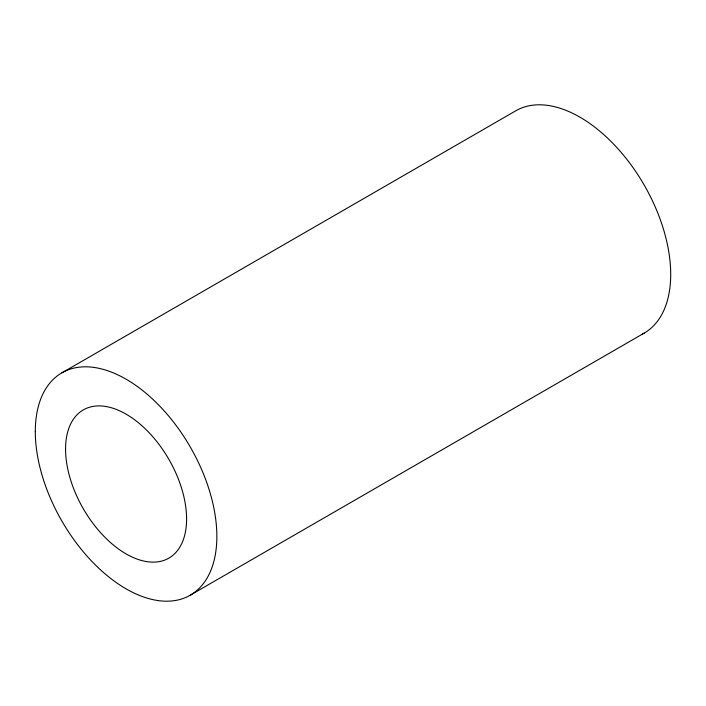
<?xml version="1.0" encoding="UTF-8"?>
<svg xmlns="http://www.w3.org/2000/svg" width="706" height="706" viewBox="0 0 706 706"><rect width="100%" height="100%" fill="white"/><g stroke="black" fill="none" stroke-linecap="round" stroke-linejoin="round"><path stroke-width="1.06" d="M61.89 372.847L515.742 110.816A128.368 74.112 60 0 1 645.037 186.534A128.368 74.112 60 0 1 642.231 334.176M190.258 595.184L644.11 333.153M35.3 431.613A128.368 74.112 60 0 0 171.461 600.991A128.368 74.112 60 0 0 171.461 419.443A128.368 74.112 60 0 0 35.3 431.613M65.561 449.078A85.576 49.411 60 0 0 156.326 562.002A85.576 49.411 60 0 0 156.326 440.968A85.576 49.411 60 0 0 65.561 449.078"/></g></svg>
